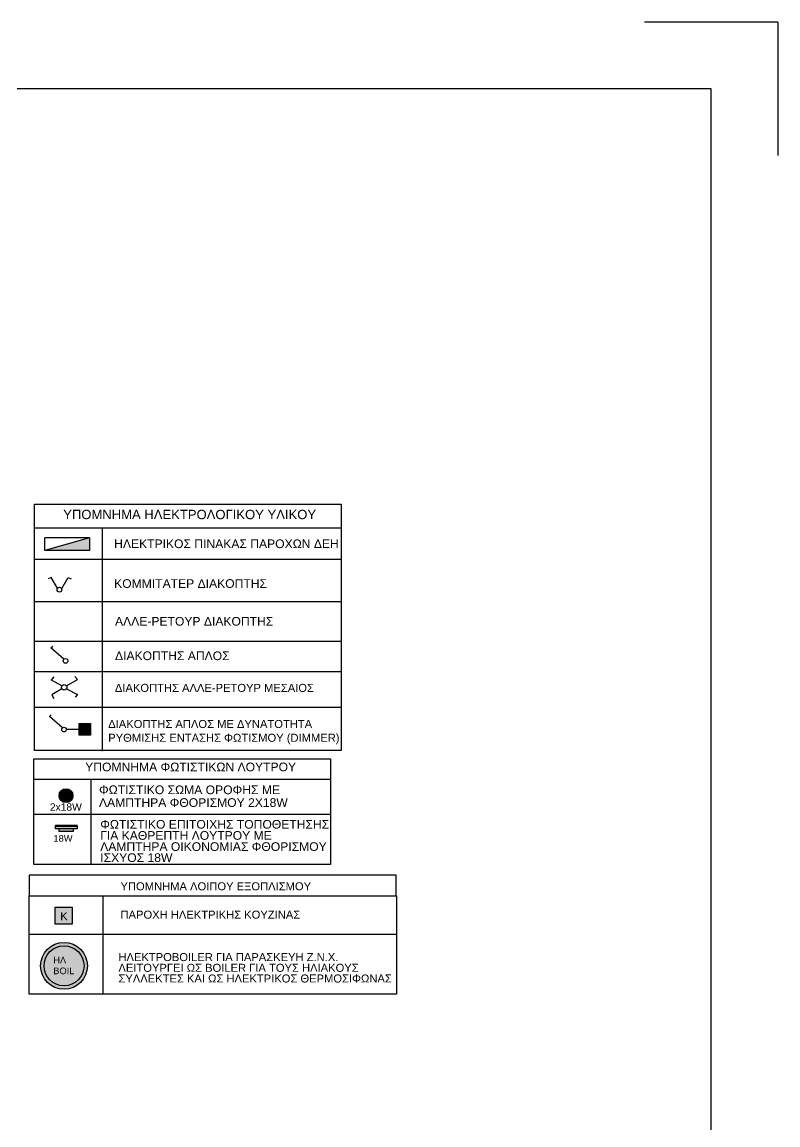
# Model space of a CAD drawing. Header units: metres. Extents: x -11 to 85, y -301 to 135.
# Drawn here: x 72.67 to 84, y -100.29 to -83.75 of the extents above; entities that cross this region are included whole.
import ezdxf
from ezdxf.enums import TextEntityAlignment as Align

# ---------------------------------------------------------------- set-up
doc = ezdxf.new("R2010")
doc.units = ezdxf.units.M
doc.header["$LTSCALE"] = 0.036
for name, color, linetype in [('BORDER', 5, 'Continuous'), ('elec fota hatch', 31, 'Continuous'), ('elec text', 20, 'Continuous'), ('electext', 20, 'Continuous'), ('hatch color', 252, 'Continuous'), ('HLEK-SYMBOL', 3, 'Continuous'), ('HLEK_FL001_SYMBOLS', 230, 'Continuous'), ('LAYER-ON', 4, 'Continuous'), ('MARKS', 2, 'Continuous')]:
    doc.layers.add(name, color=color, linetype=linetype)
doc.layers.add('electrika', color=160, linetype='Continuous', lineweight=0)
doc.styles.add('COMU-N', font='arial.ttf')
doc.styles.get("Standard").update_dxf_attribs({"font": 'arial.ttf'})
doc.styles.add('W4MS1', font='arial.ttf')
doc.styles.add('W4MS2', font='W4MS2.shx')

# ---------------------------------------------------------------- blocks, each defined once
blk = doc.blocks.new('art103')
at = {"layer": 'BORDER'}
for p, q in [((20.75, 14.6), (0.25, 14.6)), ((20.75, 0.25), (20.75, 14.6))]:
    blk.add_line(p, q, dxfattribs=at)
at = {"layer": 'MARKS'}
for q in [(20.5, 14.85), (21, 14.35)]:
    blk.add_line((21, 14.85), q, dxfattribs=at)
blk = doc.blocks.new('fota_aplika wc')
at = {"layer": 'elec fota hatch'}
blk.add_hatch(color=256, dxfattribs=at).paths.add_polyline_path([(85.491, -105.358), (85.491, -105.32), (85.166, -105.32), (85.166, -105.358)])
at = {"layer": 'hatch color'}
blk.add_hatch(color=9, dxfattribs=at).paths.add_polyline_path([(85.166, -105.358), (85.166, -105.371), (85.491, -105.371), (85.491, -105.358)])
at = {"layer": 'HLEK_FL001_SYMBOLS'}
blk.add_hatch(color=256, dxfattribs=at).paths.add_polyline_path([(85.438, -105.32), (85.438, -105.283), (85.218, -105.283), (85.218, -105.32)])
for points in [[(85.218, -105.32), (85.438, -105.32), (85.438, -105.283), (85.218, -105.283)], [(85.166, -105.32), (85.491, -105.32), (85.491, -105.371), (85.166, -105.371)], [(85.166, -105.371), (85.491, -105.371), (85.491, -105.358), (85.166, -105.358)]]:
    blk.add_lwpolyline(points, close=True, dxfattribs=at)
blk = doc.blocks.new('fota_spot 2')
at = {"layer": 'elec fota hatch'}
h = blk.add_hatch(dxfattribs=at)
h.set_pattern_fill('', color=256, style=0, pattern_type=0)
h.set_pattern_definition([(0, (84.7259, -104.0989), (0, 1), [])])
edge = h.paths.add_edge_path()
edge.add_arc((85.812, -105.703), 0.12, 90, 90)
at = {"layer": 'HLEK_FL001_SYMBOLS'}
h = blk.add_hatch(color=256, dxfattribs=at)
h.paths.add_polyline_path([(85.677, -105.703, 1), (85.946, -105.703, 1)])
h.paths.add_polyline_path([(85.931, -105.703, 1), (85.692, -105.703, 1)], flags=16)
h = blk.add_hatch(color=11, dxfattribs=at)
h.dxf.hatch_style = 1
h.paths.add_polyline_path([(85.692, -105.703, 1), (85.931, -105.703, 1)])
h.paths.add_polyline_path([(85.767, -105.636, -1), (85.779, -105.636, -1), (85.791, -105.636), (85.791, -105.744), (85.794, -105.744), (85.794, -105.774), (85.764, -105.774), (85.764, -105.744), (85.767, -105.744)], flags=16)
h.paths.add_polyline_path([(85.832, -105.636, -1), (85.844, -105.636, -1), (85.856, -105.636), (85.856, -105.744), (85.859, -105.744), (85.859, -105.774), (85.829, -105.774), (85.829, -105.744), (85.832, -105.744)], flags=16)
for p, q in [((85.767, -105.744), (85.767, -105.636)), ((85.779, -105.744), (85.779, -105.636)), ((85.779, -105.744), (85.779, -105.636)), ((85.791, -105.744), (85.791, -105.636)), ((85.832, -105.744), (85.832, -105.636)), ((85.844, -105.744), (85.844, -105.636)), ((85.844, -105.744), (85.844, -105.636)), ((85.856, -105.744), (85.856, -105.636))]:
    blk.add_line(p, q, dxfattribs=at)
for points in [[(85.764, -105.774), (85.794, -105.774), (85.794, -105.744), (85.764, -105.744)], [(85.859, -105.774), (85.829, -105.774), (85.829, -105.744), (85.859, -105.744)]]:
    blk.add_lwpolyline(points, close=True, dxfattribs=at)
for radius in [0.135, 0.12]:
    blk.add_circle((85.812, -105.703), radius, dxfattribs=at)
for centre in [(85.773, -105.636), (85.785, -105.636), (85.838, -105.636), (85.85, -105.636)]:
    blk.add_arc(centre, 0.006, 0, 180, dxfattribs=at)
blk = doc.blocks.new('gJ6_a28')
at = {"layer": 'HLEK-SYMBOL', "color": 0, "linetype": 'Continuous'}
for p, q in [((-0.67, 0), (-0.67, 0.19)), ((-0.67, 0.19), (0, 0.19)), ((-0.67, 0), (0, 0.19)), ((0, 0.19), (0, 0)), ((-0.67, 0), (0, 0))]:
    blk.add_line(p, q, dxfattribs=at)
at = {"layer": 'HLEK-SYMBOL', "color": 0}
blk.add_solid([(-0.67, 0.19), (0, 0.19), (-0.67, 0)], dxfattribs=at)
at = {"layer": 'HLEK-SYMBOL', "color": 0, "style": 'W4MS2', "flags": 8}
blk.add_attdef('NODE_NUMBER', (0.018, 0.091), '', height=0.1, dxfattribs=at)
blk.add_attdef('NODE_NUMBER', (0.018, 0.091), '', height=0.1, dxfattribs=at)
blk = doc.blocks.new('gJ6_a2')
at = {"linetype": 'Continuous'}
for p, q in [((-0.125, 0.22), (-0.172, 0.198)), ((-0.03, 0.056), (-0.125, 0.22)), ((0.033, 0.052), (0.13, 0.22)), ((0.13, 0.22), (0.174, 0.198))]:
    blk.add_line(p, q, dxfattribs=at)
blk.add_circle((0, 0.035), 0.0353, dxfattribs=at)
blk = doc.blocks.new('gJ6_a1')
at = {"linetype": 'Continuous'}
for p, q in [((-0.219, 0.23), (-0.191, 0.254)), ((-0.024, 0.061), (-0.219, 0.23))]:
    blk.add_line(p, q, dxfattribs=at)
blk.add_circle((0, 0.034), 0.0349, dxfattribs=at)
blk = doc.blocks.new('gJ6_a4')
at = {"linetype": 'Continuous'}
for p, q in [((-0.112, 0.188), (-0.167, 0.157)), ((-0.025, 0.036), (-0.112, 0.188)), ((0.021, 0.035), (0.108, 0.192)), ((0.108, 0.192), (0.158, 0.152)), ((-0.107, -0.199), (-0.147, -0.164)), ((-0.023, -0.033), (-0.107, -0.199)), ((0.022, -0.034), (0.119, -0.198)), ((0.119, -0.198), (0.163, -0.159))]:
    blk.add_line(p, q, dxfattribs=at)
blk.add_circle((-0.001, 0.001), 0.0405, dxfattribs=at)
blk = doc.blocks.new('dimmer')
at = {"layer": 'HLEK_FL001_SYMBOLS'}
blk.add_hatch(color=11, dxfattribs=at).paths.add_polyline_path([(2263.758, 1291.699), (2263.543, 1291.699), (2263.543, 1291.484), (2263.758, 1291.484)])
blk.add_lwpolyline([(2263.543, 1291.699), (2263.758, 1291.699), (2263.758, 1291.484), (2263.543, 1291.484)], close=True, dxfattribs=at)
blk.add_text('D', height=0.1, dxfattribs=at).set_placement((2263.606, 1291.536))
blk = doc.blocks.new('dimmer1')
at = {"layer": 'HLEK_FL001_SYMBOLS'}
blk.add_line((2318.161, 1255.993), (2317.968, 1255.993), dxfattribs=at)
at = {"layer": 'HLEK_FL001_SYMBOLS', "xscale": 0.8000000000000114, "yscale": 0.8000000000000114, "zscale": 0.8000000000000114}
blk.add_blockref('dimmer', (507.327, 222.723), dxfattribs=at)
blk = doc.blocks.new('electroboiler')
at = {"layer": 'HLEK_FL001_SYMBOLS'}
h = blk.add_hatch(color=256, dxfattribs=at)
h.paths.add_polyline_path([(2321.663, 1205.602, 1), (2322.366, 1205.602, 1)])
h.paths.add_polyline_path([(2322.314, 1205.602, -1), (2321.714, 1205.602, -1)], flags=16)
blk.add_hatch(color=11, dxfattribs=at).paths.add_polyline_path([(2322.314, 1205.602, 1), (2321.714, 1205.602, 1)])
for radius in [0.351, 0.3]:
    blk.add_circle((2322.014, 1205.602), radius, dxfattribs=at)
for s, p in [('ΗΛ', (2321.852, 1205.637)), ('ΒΟΙL', (2321.852, 1205.476))]:
    blk.add_text(s, height=0.1, dxfattribs=at).set_placement(p)
blk = doc.blocks.new('paroxi kouzinas')
at = {"layer": 'HLEK_FL001_SYMBOLS'}
blk.add_hatch(color=11, dxfattribs=at).paths.add_polyline_path([(2284.183, 1256.724), (2284.011, 1256.724), (2284.011, 1256.552), (2284.183, 1256.552)])
blk.add_lwpolyline([(2284.011, 1256.724), (2284.183, 1256.724), (2284.183, 1256.552), (2284.011, 1256.552)], close=True, dxfattribs=at)
blk.add_text('K', height=0.08, dxfattribs=at).set_placement((2284.062, 1256.593))

msp = doc.modelspace()

# ---------------------------------------------------------------- linework, layer by layer
at = {"layer": 'elec text'}
for p, q in [((72.849, -95.101), (77.289, -95.101)), ((73.699, -95.099), (73.699, -96.38)), ((72.849, -95.627), (77.289, -95.627))]:
    msp.add_line(p, q, dxfattribs=at)
msp.add_lwpolyline([(72.844, -94.798), (77.292, -94.798), (77.292, -96.383), (72.844, -96.383)], close=True, dxfattribs=at)
at = {"layer": 'electext'}
for p, q in [((72.848, -91.334), (77.453, -91.334)), ((73.865, -91.331), (73.865, -94.683)), ((72.848, -91.804), (77.453, -91.804)), ((72.848, -92.438), (77.453, -92.438)), ((72.848, -93.035), (77.453, -93.035)), ((72.848, -93.491), (77.453, -93.491)), ((72.848, -94.026), (77.453, -94.026)), ((73.878, -96.85), (73.878, -98.324)), ((72.775, -97.427), (78.28, -97.427))]:
    msp.add_line(p, q, dxfattribs=at)
for points in [[(72.853, -90.983), (77.452, -90.983), (77.452, -94.675), (72.853, -94.675)], [(72.775, -96.851), (78.277, -96.851), (78.277, -96.542), (72.775, -96.542)], [(72.775, -96.851), (78.278, -96.851), (78.278, -98.324), (72.775, -98.324)]]:
    msp.add_lwpolyline(points, close=True, dxfattribs=at)

# ---------------------------------------------------------------- block references
at = {"layer": 'electrika', "xscale": 1.5, "yscale": 1.5, "zscale": 1.5}
msp.add_blockref('paroxi kouzinas', (-3352.855, -1982.107), dxfattribs=at)
at = {"layer": 'HLEK_FL001_SYMBOLS'}
for name, p, rotation in [('gJ6_a28', (73.009, -91.484), 180), ('gJ6_a4', (73.299, -93.726), 90), ('fota_aplika wc', (158.657, -201.167), 180)]:
    msp.add_blockref(name, p, dxfattribs=dict(at, rotation=rotation))
for name, p in [('gJ6_a2', (73.227, -92.298)), ('gJ6_a1', (73.318, -93.364)), ('gJ6_a1', (73.295, -94.395)), ('dimmer1', (-2244.639, -1350.353)), ('electroboiler', (-2248.719, -1303.503))]:
    msp.add_blockref(name, p, dxfattribs=at)
at = {"layer": 'HLEK_FL001_SYMBOLS', "xscale": 0.7717437288956717, "yscale": 0.7717437288956717, "zscale": 0.7717437288956717}
msp.add_blockref('fota_spot 2', (7.1, -13.775), dxfattribs=at)
at = {"layer": 'LAYER-ON', "xscale": 4, "yscale": 4, "zscale": 4}
msp.add_blockref('art103', (0, -143.155), dxfattribs=at)

# ---------------------------------------------------------------- texts
at = {"layer": 'elec text', "style": 'W4MS1'}
msp.add_text('ΔΙΑΚΟΠΤΗΣ ΑΛΛΕ-ΡΕΤΟΥΡ ΜΕΣΑΙΟΣ', height=0.12, dxfattribs=at).set_placement((74.058, -93.735), align=Align.MIDDLE_LEFT)
at = {"layer": 'elec text'}
for s, style, p in [('YΠΟΜΝΗΜΑ ΦΩΤΙΣΤΙΚΩΝ ΛΟΥΤΡΟΥ', 'COMU-N', (73.613, -94.985)), ('ΦΩΤΙΣΤΙΚΟ ΣΩΜΑ ΟΡΟΦΗΣ ΜΕ', 'W4MS1', (73.82, -95.328)), ('ΛΑΜΠΤΗΡΑ ΦΘΟΡΙΣΜΟΥ 2X18W', 'W4MS1', (73.82, -95.519)), ('ΦΩΤΙΣΤΙΚΟ ΕΠΙΤΟΙΧΗΣ ΤΟΠΟΘΕΤΗΣΗΣ ', 'W4MS1', (73.838, -95.845)), ('ΓΙΑ ΚΑΘΡΕΠΤΗ ΛΟΥΤΡΟΥ ΜΕ ', 'W4MS1', (73.838, -96.012)), ('ΛΑΜΠΤΗΡΑ ΟΙΚΟΝΟΜΙΑΣ ΦΘΟΡΙΣΜΟΥ ', 'W4MS1', (73.838, -96.179)), ('ΙΣΧΥΟΣ 18W', 'W4MS1', (73.838, -96.345))]:
    msp.add_text(s, height=0.13, dxfattribs=dict(at, style=style)).set_placement(p)
msp.add_text('2x18W', height=0.11, dxfattribs=at).set_placement((73.083, -95.576))
at = {"layer": 'elec text', "ltscale": 0.3}
msp.add_text('18W', height=0.1, dxfattribs=at).set_placement((73.136, -96.041))
at = {"layer": 'electext'}
for s, p in [('ΔΙΑΚΟΠΤΗΣ ΑΠΛΟΣ ΜΕ ΔΥΝΑΤΟΤΗΤA', (73.958, -94.276)), ('ΡΥΘΜΙΣΗΣ ΕΝΤΑΣΗΣ ΦΩΤΙΣΜΟΥ (DIMMER)', (73.958, -94.483))]:
    msp.add_text(s, height=0.12, dxfattribs=at).set_placement(p, align=Align.MIDDLE_LEFT)
for s, p in [('ΥΠΟΜΝΗΜΑ ΛΟΙΠΟΥ ΕΞΟΠΛΙΣΜΟΥ', (74.142, -96.769)), ('ΠΑΡΟΧΗ ΗΛΕΚΤΡΙΚΗΣ ΚΟΥΖΙΝΑΣ', (74.142, -97.194)), ('ΗΛΕΚΤΡΟBOILER ΓΙΑ ΠΑΡΑΣΚΕΥΗ Ζ.Ν.Χ.', (74.111, -97.83)), ('ΛΕΙΤΟΥΡΓΕΙ ΩΣ BOILER ΓΙΑ ΤΟΥΣ ΗΛΙΑΚΟΥΣ', (74.111, -97.991)), ('ΣΥΛΛΕΚΤΕΣ ΚΑΙ ΩΣ ΗΛΕΚΤΡΙΚΟΣ ΘΕΡΜΟΣΙΦΩΝΑΣ', (74.111, -98.151))]:
    msp.add_text(s, height=0.12, dxfattribs=at).set_placement(p)
at = {"layer": 'electext', "attachment_point": 1}
for s, insert, char_height, width in [('{\\fArial|b0|i0|c161|p34;ΥΠΟΜΝΗΜΑ ΗΛΕΚΤΡΟΛΟΓΙΚΟΥ ΥΛΙΚΟΥ}', (73.283, -91.066), 0.14, 7.31928), ('{\\fArial|b0|i0|c161|p34;ΗΛΕΚΤΡΙΚΟΣ ΠΙΝΑΚΑΣ ΠΑΡΟΧΩΝ ΔΕΗ}', (74.047, -91.51), 0.13, 7.12633), ('{\\fArial|b0|i0|c161|p34;KOMMITATEΡ ΔΙΑΚΟΠΤΗΣ}', (74.047, -92.106), 0.13, 7.12633), ('{\\fArial|b0|i0|c161|p34;ΑΛΛΕ-ΡΕΤΟΥΡ ΔΙΑΚΟΠΤΗΣ}', (74.06, -92.672), 0.13, 7.12633), ('{\\fArial|b0|i0|c161|p34;ΔΙΑΚΟΠΤΗΣ ΑΠΛΟΣ}', (74.06, -93.189), 0.13, 7.12633)]:
    msp.add_mtext(s, dxfattribs=dict(at, insert=insert, char_height=char_height, width=width))

doc.saveas('drawing.dxf')
